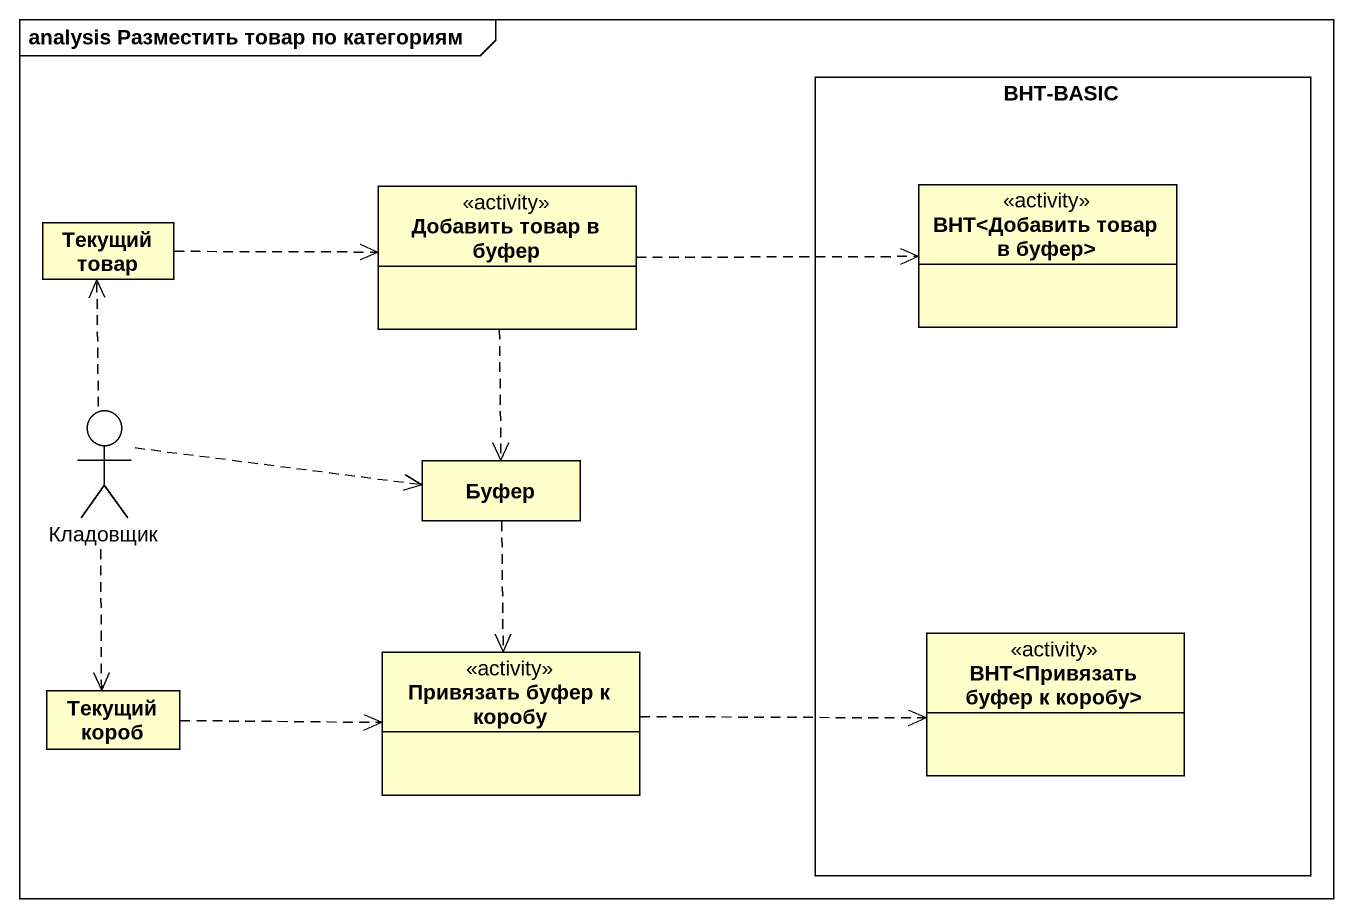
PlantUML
@startuml
mainframe analysis Разместить товар по категориям
allowmixing
hide circle
hide empty members
rectangle "BHT-BASIC" as BHT_BASIC {
  class "BHT<Добавить товар в буфер>" as BHT_Добавить_товар_в_буфер <<activity>>
  class "BHT<Привязать буфер к коробу>" as BHT_Привязать_буфер_к_коробу <<activity>>
}
class "Текущий товар" as Текущий_товар
class "Добавить товар в буфер" as Добавить_товар_в_буфер <<activity>>
actor Кладовщик
class Буфер
class "Текущий короб" as Текущий_короб
class "Привязать буфер к коробу" as Привязать_буфер_к_коробу <<activity>>
Текущий_товар .right.> Добавить_товар_в_буфер
Добавить_товар_в_буфер .right.> BHT_Добавить_товар_в_буфер
Добавить_товар_в_буфер ..> Буфер
Кладовщик .up.> Текущий_товар
Кладовщик .right.> Буфер
Кладовщик ..> Текущий_короб
Буфер ..> Привязать_буфер_к_коробу
Текущий_короб .right.> Привязать_буфер_к_коробу
Привязать_буфер_к_коробу .right.> BHT_Привязать_буфер_к_коробу
@enduml
